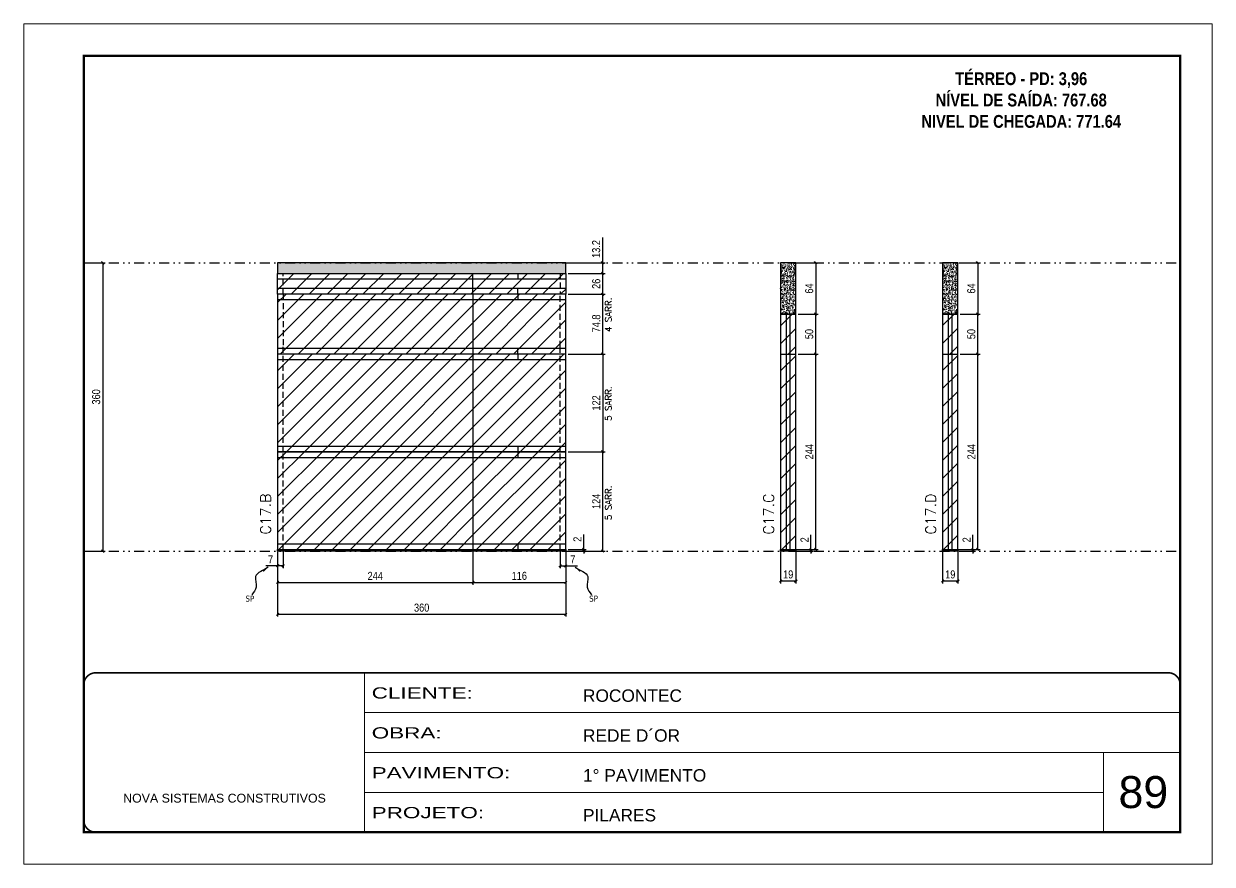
# Model space of a CAD drawing. Extents: x 2949 to 9203, y -16089 to 12527.
# Drawn here: x 2949 to 4434, y -13792 to -12742 of the extents above; entities that cross this region are included whole.
import ezdxf

# ---------------------------------------------------------------- set-up
doc = ezdxf.new("R2010")
doc.units = 0
for name, pattern in [('CONTINUO', [0]), ('DASHED', [0.75, 0.5, -0.25]), ('DIVIDE2', [0.625, 0.25, -0.125, 0, -0.125, 0, -0.125]), ('HIDDEN', [0.375, 0.25, -0.125])]:
    doc.linetypes.add(name, pattern=pattern)
for name, color, linetype, lineweight in [('CARIMBO', 255, 'Continuous', 9), ('Folhas', 255, 'Continuous', 9), ('Hachura', 251, 'Continuous', 9), ('SARRAFO DE PRESSAO', 251, 'DASHED', 9), ('Texto Seção', 7, 'Continuous', 15)]:
    doc.layers.add(name, color=color, linetype=linetype, lineweight=lineweight)
for name, color, linetype in [('COTA', 241, 'Continuous'), ('cotas', 4, 'Continuous'), ('NOMENCLATURA', 7, 'Continuous'), ('Nível', 160, 'Continuous'), ('Painéis', 200, 'Continuous'), ('SARR_2.2x7', 40, 'Continuous'), ('Sarrafo de Pressão', 42, 'HIDDEN'), ('texto', 7, 'Continuous')]:
    doc.layers.add(name, color=color, linetype=linetype)
doc.styles.add('ARIAL', font='arial.ttf')
doc.styles.add('COTA TECNICA', font='techl___.ttf', dxfattribs={"height": 10})
doc.styles.add('COTA TECNICA-50', font='techl___.ttf', dxfattribs={"height": 10})
doc.styles.add('REGUA-120', font='ROMANS.shx', dxfattribs={"height": 15})
doc.styles.add('ROMANC', font='techb___.ttf', dxfattribs={"height": 2.5})
doc.styles.add('ROMANS', font='romans.shx')
doc.styles.get("Standard").update_dxf_attribs({"font": 'arial.ttf'})
doc.styles.add('Tecnologia', font='')
doc.styles.get('Tecnologia').set_extended_font_data('Forgotten Futurist')
doc.dimstyles.new('COTA PAINEL-50', dxfattribs={"dimtxt": 10, "dimasz": 3, "dimexe": 3, "dimexo": 3, "dimgap": 3, "dimtad": 1, "dimdec": 1, "dimzin": 12, "dimdsep": 46, "dimtxsty": 'COTA TECNICA-50', "dimblk1": 'OBLIQUE', "dimblk2": 'OBLIQUE', "dimsah": 1, "dimcen": 0.9, "dimclrd": 4, "dimclre": 4, "dimclrt": 240, "dimadec": 1, "dimazin": 3, "dimtfac": 1, "dimtdec": 1, "dimtmove": 0, "dimatfit": 3, "dimfxl": 1, "dimtolj": 1, "dimtzin": 12, "dimarcsym": 0})
doc.dimstyles.new('PAINEL', dxfattribs={"dimtxt": 10, "dimasz": 3, "dimexe": 3, "dimexo": 3, "dimgap": 3, "dimtad": 1, "dimdec": 1, "dimzin": 12, "dimdsep": 46, "dimtxsty": 'COTA TECNICA', "dimblk1": 'OBLIQUE', "dimblk2": 'OBLIQUE', "dimsah": 1, "dimcen": 0.9, "dimclrd": 4, "dimclre": 4, "dimclrt": 240, "dimadec": 1, "dimazin": 3, "dimtfac": 1, "dimtdec": 1, "dimtmove": 0, "dimatfit": 3, "dimfxl": 1, "dimtolj": 1, "dimtzin": 12, "dimarcsym": 0})
doc.dimstyles.get("Standard").update_dxf_attribs({"dimtxt": 0.18, "dimasz": 0.18, "dimexe": 0.18, "dimexo": 0.0625, "dimgap": 0.09, "dimtad": 0, "dimtih": 1, "dimtoh": 1, "dimdec": 4, "dimzin": 0, "dimdsep": 46, "dimtxsty": 'Standard', "dimcen": 0.09, "dimadec": 0, "dimazin": 0, "dimtfac": 1, "dimtdec": 4, "dimtofl": 0, "dimtmove": 0, "dimatfit": 3, "dimfxl": 1, "dimtolj": 1, "dimtzin": 0, "dimarcsym": 0})
pattern_1 = [(45, (846.75, -2825.194), (-11.22532, 11.22532), [])]
pattern_2 = [(45, (-127656.967, -35347.797), (-11.2253202, 11.2253202), [])]
pattern_3 = [(45, (0, 1148.575), (-11.22532, 11.22532), [])]

# ---------------------------------------------------------------- blocks, each defined once
blk = doc.blocks.new('9999999999')
at = {"color": 30, "linetype": 'CONTINUO'}
for p, q in [((98564.6, 34230.2), (98564.6, 34429.4)), ((98564.6, 34379.6), (99584, 34379.6)), ((98564.6, 34329.8), (99488, 34329.8)), ((99584, 34329.8), (99488, 34329.8)), ((99488, 34329.8), (99488, 34230.2)), ((98564.6, 34280), (99488, 34280))]:
    blk.add_line(p, q, dxfattribs=at)
at = {"color": 30, "linetype": 'CONTINUO', "const_width": 2}
blk.add_lwpolyline([(99584, 34230.2), (99584, 34414.4, 0.414214), (99569, 34429.4), (98229, 34429.4, 0.414214), (98214, 34414.4), (98214, 34245.2, 0.414214), (98229, 34230.2), (99584, 34230.2)], format="xyb", dxfattribs=at)
at = {"layer": 'Folhas'}
blk.add_lwpolyline([(98139, 34190.2), (99624, 34190.2), (99624, 35240.2), (98139, 35240.2)], close=True, dxfattribs=at)
at = {"layer": 'Folhas', "color": 30, "const_width": 3}
blk.add_lwpolyline([(98214, 34230.2), (99584, 34230.2), (99584, 35200.2), (98214, 35200.2)], close=True, dxfattribs=at)
at = {"color": 7, "linetype": 'Continuous', "ltscale": 5, "style": 'ARIAL'}
for s, height, p in [('ROCONTEC', 15.48, (98837.7, 34393.1)), ('REDE D´OR', 15.48, (98837.7, 34343.3)), ('1° PAVIMENTO', 15.483, (98837.7, 34293.5)), ('NOVA SISTEMAS CONSTRUTIVOS', 11.059, (98263.2, 34267.2)), ('PILARES', 15.48, (98837.7, 34243.7))]:
    blk.add_text(s, height=height, dxfattribs=at).set_placement(p)
at = {"layer": 'Folhas', "color": 7, "style": 'Tecnologia', "width": 1.5}
for s, p in [('CLIENTE:', (98573.7, 34397.2)), ('OBRA:', (98573.7, 34347.3)), ('PAVIMENTO:', (98573.7, 34297.5)), ('PROJETO:', (98573.7, 34247.7))]:
    blk.add_text(s, height=14, dxfattribs=at).set_placement(p)
blk = doc.blocks.new('_Oblique')
at = {"color": 0, "linetype": 'ByBlock', "lineweight": -2}
blk.add_line((-0.5, -0.5), (0.5, 0.5), dxfattribs=at)
blk = doc.blocks.new('*D3303')
at = {"layer": 'cotas', "color": 4, "linetype": 'ByBlock', "lineweight": -2, "transparency": 16777216}
for p, q in [((3027, -13040.6), (3050.8, -13040.6)), ((3047.8, -13040.6), (3047.8, -13400.6)), ((3027, -13400.6), (3050.8, -13400.6))]:
    blk.add_line(p, q, dxfattribs=at)
at = {"layer": 'Defpoints', "color": 0, "linetype": 'ByBlock', "transparency": 16777216}
for p in [(3024, -13040.6), (3024, -13400.6), (3047.8, -13400.6)]:
    blk.add_point(p, dxfattribs=at)
at = {"layer": 'cotas', "color": 4, "linetype": 'ByBlock', "lineweight": -2, "transparency": 16777216, "xscale": 3, "yscale": 3, "zscale": 3}
for p, rotation in [((3047.8, -13040.6), 90), ((3047.8, -13400.6), 270)]:
    blk.add_blockref('_Oblique', p, dxfattribs=dict(at, rotation=rotation))
at = {"layer": 'cotas', "color": 240, "linetype": 'ByBlock', "transparency": 16777216, "insert": (3039.5, -13208.1), "char_height": 10, "attachment_point": 5, "rotation": 90, "style": 'COTA TECNICA'}
blk.add_mtext('\\A1;360', dxfattribs=at)
blk = doc.blocks.new('*D3253')
at = {"layer": 'COTA', "color": 4, "lineweight": -2, "transparency": 16777216}
for p, q in [((3266.2, -13401.6), (3266.2, -13482.6)), ((3626.2, -13401.6), (3626.2, -13482.6)), ((3266.2, -13479.6), (3626.2, -13479.6))]:
    blk.add_line(p, q, dxfattribs=at)
at = {"layer": 'Defpoints', "color": 0, "transparency": 16777216}
for p in [(3266.2, -13398.6), (3626.2, -13398.6), (3626.2, -13479.6)]:
    blk.add_point(p, dxfattribs=at)
at = {"layer": 'COTA', "color": 4, "lineweight": -2, "transparency": 16777216, "xscale": 3, "yscale": 3, "zscale": 3, "rotation": 180}
blk.add_blockref('_Oblique', (3266.2, -13479.6), dxfattribs=at)
at = {"layer": 'COTA', "color": 4, "lineweight": -2, "transparency": 16777216, "xscale": 3, "yscale": 3, "zscale": 3}
blk.add_blockref('_Oblique', (3626.2, -13479.6), dxfattribs=at)
at = {"layer": 'COTA', "color": 240, "transparency": 16777216, "insert": (3446.2, -13471.4), "char_height": 10, "attachment_point": 5, "style": 'COTA TECNICA'}
blk.add_mtext('\\A1;360', dxfattribs=at)
blk = doc.blocks.new('*D3254')
at = {"layer": 'COTA', "color": 4, "lineweight": -2, "transparency": 16777216}
for p, q in [((3629.2, -13079.8), (3675.5, -13079.8)), ((3672.5, -13154.6), (3672.5, -13079.8)), ((3629.2, -13154.6), (3675.5, -13154.6))]:
    blk.add_line(p, q, dxfattribs=at)
at = {"layer": 'Defpoints', "color": 0, "transparency": 16777216}
for p in [(3626.2, -13079.8), (3672.5, -13079.8), (3626.2, -13154.6)]:
    blk.add_point(p, dxfattribs=at)
at = {"layer": 'COTA', "color": 4, "lineweight": -2, "transparency": 16777216, "xscale": 3, "yscale": 3, "zscale": 3}
for p, rotation in [((3672.5, -13079.8), 90), ((3672.5, -13154.6), 270)]:
    blk.add_blockref('_Oblique', p, dxfattribs=dict(at, rotation=rotation))
at = {"layer": 'COTA', "color": 240, "transparency": 16777216, "insert": (3664.4, -13116.3), "char_height": 10, "attachment_point": 5, "rotation": 90, "style": 'COTA TECNICA'}
blk.add_mtext('\\A1;74.8', dxfattribs=at)
blk = doc.blocks.new('*D3255')
at = {"layer": 'COTA', "color": 4, "lineweight": -2, "transparency": 16777216}
for p, q in [((3266.2, -13403.6), (3266.2, -13422.1)), ((3273.2, -13401.6), (3273.2, -13422.1)), ((3266.2, -13419.1), (3251.5, -13419.1)), ((3273.2, -13419.1), (3266.2, -13419.1))]:
    blk.add_line(p, q, dxfattribs=at)
at = {"layer": 'Defpoints', "color": 0, "transparency": 16777216}
for p in [(3266.2, -13400.6), (3273.2, -13398.6), (3266.2, -13419.1)]:
    blk.add_point(p, dxfattribs=at)
at = {"layer": 'COTA', "color": 4, "lineweight": -2, "transparency": 16777216, "xscale": 3, "yscale": 3, "zscale": 3, "rotation": 180}
blk.add_blockref('_Oblique', (3266.2, -13419.1), dxfattribs=at)
at = {"layer": 'COTA', "color": 4, "lineweight": -2, "transparency": 16777216, "xscale": 3, "yscale": 3, "zscale": 3}
blk.add_blockref('_Oblique', (3273.2, -13419.1), dxfattribs=at)
at = {"layer": 'COTA', "color": 240, "transparency": 16777216, "insert": (3257.4, -13411.1), "char_height": 10, "attachment_point": 5, "style": 'COTA TECNICA-50'}
blk.add_mtext('\\A1;7', dxfattribs=at)
blk = doc.blocks.new('*D3256')
at = {"layer": 'COTA', "color": 4, "lineweight": -2, "transparency": 16777216}
for p, q in [((3619.2, -13401.6), (3619.2, -13422.1)), ((3626.2, -13403.6), (3626.2, -13422.1)), ((3619.2, -13419.1), (3626.2, -13419.1)), ((3626.2, -13419.1), (3641, -13419.1))]:
    blk.add_line(p, q, dxfattribs=at)
at = {"layer": 'Defpoints', "color": 0, "transparency": 16777216}
for p in [(3619.2, -13398.6), (3626.2, -13400.6), (3626.2, -13419.1)]:
    blk.add_point(p, dxfattribs=at)
at = {"layer": 'COTA', "color": 4, "lineweight": -2, "transparency": 16777216, "xscale": 3, "yscale": 3, "zscale": 3, "rotation": 180}
blk.add_blockref('_Oblique', (3619.2, -13419.1), dxfattribs=at)
at = {"layer": 'COTA', "color": 4, "lineweight": -2, "transparency": 16777216, "xscale": 3, "yscale": 3, "zscale": 3}
blk.add_blockref('_Oblique', (3626.2, -13419.1), dxfattribs=at)
at = {"layer": 'COTA', "color": 240, "transparency": 16777216, "insert": (3635.1, -13411.1), "char_height": 10, "attachment_point": 5, "style": 'COTA TECNICA-50'}
blk.add_mtext('\\A1;7', dxfattribs=at)
blk = doc.blocks.new('*D3257')
at = {"layer": 'COTA', "color": 4, "lineweight": -2, "transparency": 16777216}
for p, q in [((3629.2, -13276.6), (3675.5, -13276.6)), ((3672.5, -13400.6), (3672.5, -13276.6)), ((3629.2, -13400.6), (3675.5, -13400.6))]:
    blk.add_line(p, q, dxfattribs=at)
at = {"layer": 'Defpoints', "color": 0, "transparency": 16777216}
for p in [(3626.2, -13276.6), (3672.5, -13276.6), (3626.2, -13400.6)]:
    blk.add_point(p, dxfattribs=at)
at = {"layer": 'COTA', "color": 4, "lineweight": -2, "transparency": 16777216, "xscale": 3, "yscale": 3, "zscale": 3}
for p, rotation in [((3672.5, -13276.6), 90), ((3672.5, -13400.6), 270)]:
    blk.add_blockref('_Oblique', p, dxfattribs=dict(at, rotation=rotation))
at = {"layer": 'COTA', "color": 240, "transparency": 16777216, "insert": (3664.4, -13338.6), "char_height": 10, "attachment_point": 5, "rotation": 90, "style": 'COTA TECNICA-50'}
blk.add_mtext('\\A1;124', dxfattribs=at)
blk = doc.blocks.new('*D3258')
at = {"layer": 'COTA', "color": 4, "lineweight": -2, "transparency": 16777216}
for p, q in [((3648.8, -13398.6), (3648.8, -13379.8)), ((3629.2, -13398.6), (3651.8, -13398.6)), ((3629.2, -13400.6), (3651.8, -13400.6)), ((3648.8, -13400.6), (3648.8, -13398.6)), ((3648.8, -13400.6), (3648.8, -13403.6))]:
    blk.add_line(p, q, dxfattribs=at)
at = {"layer": 'Defpoints', "color": 0, "transparency": 16777216}
for p in [(3626.2, -13398.6), (3626.2, -13400.6), (3648.8, -13400.6)]:
    blk.add_point(p, dxfattribs=at)
at = {"layer": 'COTA', "color": 4, "lineweight": -2, "transparency": 16777216, "xscale": 3, "yscale": 3, "zscale": 3}
for p, rotation in [((3648.8, -13398.6), 270), ((3648.8, -13400.6), 90)]:
    blk.add_blockref('_Oblique', p, dxfattribs=dict(at, rotation=rotation))
at = {"layer": 'COTA', "color": 240, "transparency": 16777216, "insert": (3640.8, -13385.9), "char_height": 10, "attachment_point": 5, "rotation": 90, "style": 'COTA TECNICA-50'}
blk.add_mtext('\\A1;2', dxfattribs=at)
blk = doc.blocks.new('*D3259')
at = {"layer": 'COTA', "color": 4, "linetype": 'ByBlock', "lineweight": -2, "transparency": 16777216}
for p, q in [((3629.2, -13154.6), (3675.5, -13154.6)), ((3672.5, -13154.6), (3672.5, -13276.6)), ((3629.2, -13276.6), (3675.5, -13276.6))]:
    blk.add_line(p, q, dxfattribs=at)
at = {"layer": 'Defpoints', "color": 0, "linetype": 'ByBlock', "transparency": 16777216}
for p in [(3626.2, -13154.6), (3626.2, -13276.6), (3672.5, -13276.6)]:
    blk.add_point(p, dxfattribs=at)
at = {"layer": 'COTA', "color": 4, "linetype": 'ByBlock', "lineweight": -2, "transparency": 16777216, "xscale": 3, "yscale": 3, "zscale": 3}
for p, rotation in [((3672.5, -13154.6), 90), ((3672.5, -13276.6), 270)]:
    blk.add_blockref('_Oblique', p, dxfattribs=dict(at, rotation=rotation))
at = {"layer": 'COTA', "color": 240, "linetype": 'ByBlock', "transparency": 16777216, "insert": (3664.4, -13215.6), "char_height": 10, "attachment_point": 5, "rotation": 90, "style": 'COTA TECNICA'}
blk.add_mtext('\\A1;122', dxfattribs=at)
blk = doc.blocks.new('*D3260')
at = {"layer": 'COTA', "color": 4, "linetype": 'ByBlock', "lineweight": -2, "transparency": 16777216}
for p, q in [((3266.2, -13403.6), (3266.2, -13442.8)), ((3510.2, -13401.6), (3510.2, -13442.8)), ((3266.2, -13439.8), (3510.2, -13439.8))]:
    blk.add_line(p, q, dxfattribs=at)
at = {"layer": 'Defpoints', "color": 0, "linetype": 'ByBlock', "transparency": 16777216}
for p in [(3266.2, -13400.6), (3510.2, -13398.6), (3510.2, -13439.8)]:
    blk.add_point(p, dxfattribs=at)
at = {"layer": 'COTA', "color": 4, "linetype": 'ByBlock', "lineweight": -2, "transparency": 16777216, "xscale": 3, "yscale": 3, "zscale": 3, "rotation": 180}
blk.add_blockref('_Oblique', (3266.2, -13439.8), dxfattribs=at)
at = {"layer": 'COTA', "color": 4, "linetype": 'ByBlock', "lineweight": -2, "transparency": 16777216, "xscale": 3, "yscale": 3, "zscale": 3}
blk.add_blockref('_Oblique', (3510.2, -13439.8), dxfattribs=at)
at = {"layer": 'COTA', "color": 240, "linetype": 'ByBlock', "transparency": 16777216, "insert": (3388.2, -13431.7), "char_height": 10, "attachment_point": 5, "style": 'COTA TECNICA'}
blk.add_mtext('\\A1;244', dxfattribs=at)
blk = doc.blocks.new('*D3261')
at = {"layer": 'COTA', "color": 4, "linetype": 'ByBlock', "lineweight": -2, "transparency": 16777216}
for p, q in [((3510.2, -13401.6), (3510.2, -13442.8)), ((3626.2, -13403.6), (3626.2, -13442.8)), ((3510.2, -13439.8), (3626.2, -13439.8))]:
    blk.add_line(p, q, dxfattribs=at)
at = {"layer": 'Defpoints', "color": 0, "linetype": 'ByBlock', "transparency": 16777216}
for p in [(3510.2, -13398.6), (3626.2, -13400.6), (3626.2, -13439.8)]:
    blk.add_point(p, dxfattribs=at)
at = {"layer": 'COTA', "color": 4, "linetype": 'ByBlock', "lineweight": -2, "transparency": 16777216, "xscale": 3, "yscale": 3, "zscale": 3, "rotation": 180}
blk.add_blockref('_Oblique', (3510.2, -13439.8), dxfattribs=at)
at = {"layer": 'COTA', "color": 4, "linetype": 'ByBlock', "lineweight": -2, "transparency": 16777216, "xscale": 3, "yscale": 3, "zscale": 3}
blk.add_blockref('_Oblique', (3626.2, -13439.8), dxfattribs=at)
at = {"layer": 'COTA', "color": 240, "linetype": 'ByBlock', "transparency": 16777216, "insert": (3568.2, -13431.7), "char_height": 10, "attachment_point": 5, "style": 'COTA TECNICA'}
blk.add_mtext('\\A1;116', dxfattribs=at)
blk = doc.blocks.new('*D3262')
at = {"layer": 'COTA', "color": 4, "lineweight": -2, "transparency": 16777216}
for p, q in [((3894.7, -13401.6), (3894.7, -13441)), ((3913.7, -13401.6), (3913.7, -13441)), ((3894.7, -13438), (3913.7, -13438))]:
    blk.add_line(p, q, dxfattribs=at)
at = {"layer": 'Defpoints', "color": 0, "transparency": 16777216}
for p in [(3894.7, -13398.6), (3913.7, -13398.6), (3913.7, -13438)]:
    blk.add_point(p, dxfattribs=at)
at = {"layer": 'COTA', "color": 4, "lineweight": -2, "transparency": 16777216, "xscale": 3, "yscale": 3, "zscale": 3, "rotation": 180}
blk.add_blockref('_Oblique', (3894.7, -13438), dxfattribs=at)
at = {"layer": 'COTA', "color": 4, "lineweight": -2, "transparency": 16777216, "xscale": 3, "yscale": 3, "zscale": 3}
blk.add_blockref('_Oblique', (3913.7, -13438), dxfattribs=at)
at = {"layer": 'COTA', "color": 240, "transparency": 16777216, "insert": (3904.2, -13429.9), "char_height": 10, "attachment_point": 5, "style": 'COTA TECNICA'}
blk.add_mtext('\\A1;19', dxfattribs=at)
blk = doc.blocks.new('*D3263')
at = {"layer": 'COTA', "color": 4, "lineweight": -2, "transparency": 16777216}
for p, q in [((3932.6, -13398.6), (3932.6, -13380.5)), ((3916.7, -13398.6), (3935.6, -13398.6)), ((3916.7, -13400.6), (3935.6, -13400.6)), ((3932.6, -13400.6), (3932.6, -13398.6)), ((3932.6, -13400.6), (3932.6, -13403.6))]:
    blk.add_line(p, q, dxfattribs=at)
at = {"layer": 'Defpoints', "color": 0, "transparency": 16777216}
for p in [(3913.7, -13398.6), (3913.7, -13400.6), (3932.6, -13398.6)]:
    blk.add_point(p, dxfattribs=at)
at = {"layer": 'COTA', "color": 4, "lineweight": -2, "transparency": 16777216, "xscale": 3, "yscale": 3, "zscale": 3}
for p, rotation in [((3932.6, -13398.6), 270), ((3932.6, -13400.6), 90)]:
    blk.add_blockref('_Oblique', p, dxfattribs=dict(at, rotation=rotation))
at = {"layer": 'COTA', "color": 240, "transparency": 16777216, "insert": (3924.6, -13386.6), "char_height": 10, "attachment_point": 5, "rotation": 90, "style": 'COTA TECNICA-50'}
blk.add_mtext('\\A1;2', dxfattribs=at)
blk = doc.blocks.new('*D3304')
at = {"layer": 'COTA', "color": 4, "linetype": 'ByBlock', "lineweight": -2, "transparency": 16777216}
for p, q in [((3916.7, -13040.6), (3941.6, -13040.6)), ((3938.6, -13040.6), (3938.6, -13104.6)), ((3916.7, -13104.6), (3941.6, -13104.6))]:
    blk.add_line(p, q, dxfattribs=at)
at = {"layer": 'Defpoints', "color": 0, "linetype": 'ByBlock', "transparency": 16777216}
for p in [(3913.7, -13040.6), (3913.7, -13104.6), (3938.6, -13104.6)]:
    blk.add_point(p, dxfattribs=at)
at = {"layer": 'COTA', "color": 4, "linetype": 'ByBlock', "lineweight": -2, "transparency": 16777216, "xscale": 3, "yscale": 3, "zscale": 3}
for p, rotation in [((3938.6, -13040.6), 90), ((3938.6, -13104.6), 270)]:
    blk.add_blockref('_Oblique', p, dxfattribs=dict(at, rotation=rotation))
at = {"layer": 'COTA', "color": 240, "linetype": 'ByBlock', "transparency": 16777216, "insert": (3930.5, -13072.6), "char_height": 10, "attachment_point": 5, "rotation": 90, "style": 'COTA TECNICA'}
blk.add_mtext('\\A1;64', dxfattribs=at)
blk = doc.blocks.new('*D3305')
at = {"layer": 'COTA', "color": 4, "linetype": 'ByBlock', "lineweight": -2, "transparency": 16777216}
for p, q in [((3916.7, -13154.6), (3941.6, -13154.6)), ((3938.6, -13398.6), (3938.6, -13154.6)), ((3897.7, -13398.6), (3941.6, -13398.6))]:
    blk.add_line(p, q, dxfattribs=at)
at = {"layer": 'Defpoints', "color": 0, "linetype": 'ByBlock', "transparency": 16777216}
for p in [(3913.7, -13154.6), (3938.6, -13154.6), (3894.7, -13398.6)]:
    blk.add_point(p, dxfattribs=at)
at = {"layer": 'COTA', "color": 4, "linetype": 'ByBlock', "lineweight": -2, "transparency": 16777216, "xscale": 3, "yscale": 3, "zscale": 3}
for p, rotation in [((3938.6, -13154.6), 90), ((3938.6, -13398.6), 270)]:
    blk.add_blockref('_Oblique', p, dxfattribs=dict(at, rotation=rotation))
at = {"layer": 'COTA', "color": 240, "linetype": 'ByBlock', "transparency": 16777216, "insert": (3930.6, -13276.6), "char_height": 10, "attachment_point": 5, "rotation": 90, "style": 'COTA TECNICA'}
blk.add_mtext('\\A1;244', dxfattribs=at)
blk = doc.blocks.new('*D3306')
at = {"layer": 'COTA', "color": 4, "linetype": 'ByBlock', "lineweight": -2, "transparency": 16777216}
for p, q in [((3916.7, -13104.6), (3941.6, -13104.6)), ((3938.6, -13154.6), (3938.6, -13104.6)), ((3916.7, -13154.6), (3941.6, -13154.6))]:
    blk.add_line(p, q, dxfattribs=at)
at = {"layer": 'Defpoints', "color": 0, "linetype": 'ByBlock', "transparency": 16777216}
for p in [(3913.7, -13104.6), (3938.6, -13104.6), (3913.7, -13154.6)]:
    blk.add_point(p, dxfattribs=at)
at = {"layer": 'COTA', "color": 4, "linetype": 'ByBlock', "lineweight": -2, "transparency": 16777216, "xscale": 3, "yscale": 3, "zscale": 3}
for p, rotation in [((3938.6, -13104.6), 90), ((3938.6, -13154.6), 270)]:
    blk.add_blockref('_Oblique', p, dxfattribs=dict(at, rotation=rotation))
at = {"layer": 'COTA', "color": 240, "linetype": 'ByBlock', "transparency": 16777216, "insert": (3930.5, -13129.6), "char_height": 10, "attachment_point": 5, "rotation": 90, "style": 'COTA TECNICA'}
blk.add_mtext('\\A1;50', dxfattribs=at)
blk = doc.blocks.new('*D3264')
at = {"layer": 'COTA', "color": 4, "lineweight": -2, "transparency": 16777216}
for p, q in [((4097.2, -13401.6), (4097.2, -13441)), ((4116.2, -13401.6), (4116.2, -13441)), ((4097.2, -13438), (4116.2, -13438))]:
    blk.add_line(p, q, dxfattribs=at)
at = {"layer": 'Defpoints', "color": 0, "transparency": 16777216}
for p in [(4097.2, -13398.6), (4116.2, -13398.6), (4116.2, -13438)]:
    blk.add_point(p, dxfattribs=at)
at = {"layer": 'COTA', "color": 4, "lineweight": -2, "transparency": 16777216, "xscale": 3, "yscale": 3, "zscale": 3, "rotation": 180}
blk.add_blockref('_Oblique', (4097.2, -13438), dxfattribs=at)
at = {"layer": 'COTA', "color": 4, "lineweight": -2, "transparency": 16777216, "xscale": 3, "yscale": 3, "zscale": 3}
blk.add_blockref('_Oblique', (4116.2, -13438), dxfattribs=at)
at = {"layer": 'COTA', "color": 240, "transparency": 16777216, "insert": (4106.7, -13429.9), "char_height": 10, "attachment_point": 5, "style": 'COTA TECNICA'}
blk.add_mtext('\\A1;19', dxfattribs=at)
blk = doc.blocks.new('*D3265')
at = {"layer": 'COTA', "color": 4, "lineweight": -2, "transparency": 16777216}
for p, q in [((4135.1, -13398.6), (4135.1, -13380.5)), ((4119.2, -13398.6), (4138.1, -13398.6)), ((4119.2, -13400.6), (4138.1, -13400.6)), ((4135.1, -13400.6), (4135.1, -13398.6)), ((4135.1, -13400.6), (4135.1, -13403.6))]:
    blk.add_line(p, q, dxfattribs=at)
at = {"layer": 'Defpoints', "color": 0, "transparency": 16777216}
for p in [(4116.2, -13398.6), (4116.2, -13400.6), (4135.1, -13398.6)]:
    blk.add_point(p, dxfattribs=at)
at = {"layer": 'COTA', "color": 4, "lineweight": -2, "transparency": 16777216, "xscale": 3, "yscale": 3, "zscale": 3}
for p, rotation in [((4135.1, -13398.6), 270), ((4135.1, -13400.6), 90)]:
    blk.add_blockref('_Oblique', p, dxfattribs=dict(at, rotation=rotation))
at = {"layer": 'COTA', "color": 240, "transparency": 16777216, "insert": (4127.1, -13386.6), "char_height": 10, "attachment_point": 5, "rotation": 90, "style": 'COTA TECNICA-50'}
blk.add_mtext('\\A1;2', dxfattribs=at)
blk = doc.blocks.new('*D3307')
at = {"layer": 'COTA', "color": 4, "linetype": 'ByBlock', "lineweight": -2, "transparency": 16777216}
for p, q in [((4119.2, -13040.6), (4144.1, -13040.6)), ((4141.1, -13040.6), (4141.1, -13104.6)), ((4119.2, -13104.6), (4144.1, -13104.6))]:
    blk.add_line(p, q, dxfattribs=at)
at = {"layer": 'Defpoints', "color": 0, "linetype": 'ByBlock', "transparency": 16777216}
for p in [(4116.2, -13040.6), (4116.2, -13104.6), (4141.1, -13104.6)]:
    blk.add_point(p, dxfattribs=at)
at = {"layer": 'COTA', "color": 4, "linetype": 'ByBlock', "lineweight": -2, "transparency": 16777216, "xscale": 3, "yscale": 3, "zscale": 3}
for p, rotation in [((4141.1, -13040.6), 90), ((4141.1, -13104.6), 270)]:
    blk.add_blockref('_Oblique', p, dxfattribs=dict(at, rotation=rotation))
at = {"layer": 'COTA', "color": 240, "linetype": 'ByBlock', "transparency": 16777216, "insert": (4133, -13072.6), "char_height": 10, "attachment_point": 5, "rotation": 90, "style": 'COTA TECNICA'}
blk.add_mtext('\\A1;64', dxfattribs=at)
blk = doc.blocks.new('*D3308')
at = {"layer": 'COTA', "color": 4, "linetype": 'ByBlock', "lineweight": -2, "transparency": 16777216}
for p, q in [((4119.2, -13154.6), (4144.1, -13154.6)), ((4141.1, -13398.6), (4141.1, -13154.6)), ((4100.2, -13398.6), (4144.1, -13398.6))]:
    blk.add_line(p, q, dxfattribs=at)
at = {"layer": 'Defpoints', "color": 0, "linetype": 'ByBlock', "transparency": 16777216}
for p in [(4116.2, -13154.6), (4141.1, -13154.6), (4097.2, -13398.6)]:
    blk.add_point(p, dxfattribs=at)
at = {"layer": 'COTA', "color": 4, "linetype": 'ByBlock', "lineweight": -2, "transparency": 16777216, "xscale": 3, "yscale": 3, "zscale": 3}
for p, rotation in [((4141.1, -13154.6), 90), ((4141.1, -13398.6), 270)]:
    blk.add_blockref('_Oblique', p, dxfattribs=dict(at, rotation=rotation))
at = {"layer": 'COTA', "color": 240, "linetype": 'ByBlock', "transparency": 16777216, "insert": (4133.1, -13276.6), "char_height": 10, "attachment_point": 5, "rotation": 90, "style": 'COTA TECNICA'}
blk.add_mtext('\\A1;244', dxfattribs=at)
blk = doc.blocks.new('*D3309')
at = {"layer": 'COTA', "color": 4, "linetype": 'ByBlock', "lineweight": -2, "transparency": 16777216}
for p, q in [((4119.2, -13104.6), (4144.1, -13104.6)), ((4141.1, -13154.6), (4141.1, -13104.6)), ((4119.2, -13154.6), (4144.1, -13154.6))]:
    blk.add_line(p, q, dxfattribs=at)
at = {"layer": 'Defpoints', "color": 0, "linetype": 'ByBlock', "transparency": 16777216}
for p in [(4116.2, -13104.6), (4141.1, -13104.6), (4116.2, -13154.6)]:
    blk.add_point(p, dxfattribs=at)
at = {"layer": 'COTA', "color": 4, "linetype": 'ByBlock', "lineweight": -2, "transparency": 16777216, "xscale": 3, "yscale": 3, "zscale": 3}
for p, rotation in [((4141.1, -13104.6), 90), ((4141.1, -13154.6), 270)]:
    blk.add_blockref('_Oblique', p, dxfattribs=dict(at, rotation=rotation))
at = {"layer": 'COTA', "color": 240, "linetype": 'ByBlock', "transparency": 16777216, "insert": (4133, -13129.6), "char_height": 10, "attachment_point": 5, "rotation": 90, "style": 'COTA TECNICA'}
blk.add_mtext('\\A1;50', dxfattribs=at)
blk = doc.blocks.new('*D3317')
at = {"layer": 'COTA', "color": 4, "linetype": 'ByBlock', "lineweight": -2, "transparency": 16777216}
for p, q in [((3672.5, -13040.6), (3672.5, -13008.9)), ((3629.2, -13040.6), (3675.5, -13040.6)), ((3672.5, -13053.8), (3672.5, -13040.6)), ((3629.2, -13053.8), (3675.5, -13053.8))]:
    blk.add_line(p, q, dxfattribs=at)
at = {"layer": 'Defpoints', "color": 0, "linetype": 'ByBlock', "transparency": 16777216}
for p in [(3626.2, -13040.6), (3672.5, -13040.6), (3626.2, -13053.8)]:
    blk.add_point(p, dxfattribs=at)
at = {"layer": 'COTA', "color": 4, "linetype": 'ByBlock', "lineweight": -2, "transparency": 16777216, "xscale": 3, "yscale": 3, "zscale": 3}
for p, rotation in [((3672.5, -13040.6), 90), ((3672.5, -13053.8), 270)]:
    blk.add_blockref('_Oblique', p, dxfattribs=dict(at, rotation=rotation))
at = {"layer": 'COTA', "color": 240, "linetype": 'ByBlock', "transparency": 16777216, "insert": (3664.3, -13023.3), "char_height": 10, "attachment_point": 5, "rotation": 90, "style": 'COTA TECNICA'}
blk.add_mtext('\\A1;13.2', dxfattribs=at)
blk = doc.blocks.new('*D3280')
at = {"layer": 'COTA', "color": 4, "lineweight": -2, "transparency": 16777216}
for p, q in [((3629.2, -13053.8), (3675.5, -13053.8)), ((3672.5, -13079.8), (3672.5, -13053.8)), ((3629.2, -13079.8), (3675.5, -13079.8))]:
    blk.add_line(p, q, dxfattribs=at)
at = {"layer": 'Defpoints', "color": 0, "transparency": 16777216}
for p in [(3626.2, -13053.8), (3672.5, -13053.8), (3626.2, -13079.8)]:
    blk.add_point(p, dxfattribs=at)
at = {"layer": 'COTA', "color": 4, "lineweight": -2, "transparency": 16777216, "xscale": 3, "yscale": 3, "zscale": 3}
for p, rotation in [((3672.5, -13053.8), 90), ((3672.5, -13079.8), 270)]:
    blk.add_blockref('_Oblique', p, dxfattribs=dict(at, rotation=rotation))
at = {"layer": 'COTA', "color": 240, "transparency": 16777216, "insert": (3664.4, -13066.8), "char_height": 10, "attachment_point": 5, "rotation": 90, "style": 'COTA TECNICA'}
blk.add_mtext('\\A1;26', dxfattribs=at)

msp = doc.modelspace()

# ---------------------------------------------------------------- hatches: boundary and pattern name
at = {"layer": 'COTA', "linetype": 'ByBlock'}
h = msp.add_hatch(dxfattribs=at)
h.set_pattern_fill('AR-CONC', color=256, scale=0.03)
h.set_pattern_definition([(50, (-127656.9665, -35325.7967), (5.46554007, -0.47817257), [0.5715, -6.2865]), (355, (-127656.9665, -35325.7967), (-1.05730264, 5.73170536), [0.4572, -5.02921753]), (100.4514447, (-127656.511, -35325.8366), (4.40823741, 5.25353256), [0.48570026, -5.34270734]), (46.1842, (-127656.9665, -35324.273), (8.13237123, -1.26126984), [0.85725, -9.42975]), (96.6355576, (-127656.289, -35324.378), (7.122124, 7.42278374), [0.7285507, -8.01406824]), (351.184151, (-127656.9665, -35324.273), (7.122124, 7.42278374), [0.685799, -7.54379196]), (21, (-127656.2045, -35324.6537), (4.54843174, -3.06795595), [0.5715, -6.2865]), (326, (-127656.2045, -35324.6537), (1.85406085, 5.52563898), [0.4572, -5.0292]), (71.451445, (-127655.8255, -35324.9094), (6.40249258, 2.45768307), [0.48570026, -5.34269813]), (37.5, (-127656.9665, -35325.7967), (0.092658098, 2.536651166), [0, -4.96824, 0, -5.1054, 0, -5.04825]), (7.5, (-127656.9665, -35325.7967), (2.004589875, 3.005417245), [0, -2.91084, 0, -4.85394, 0, -1.92405]), (327.5, (-127658.6658, -35325.7967), (4.067717855, -0.17186232), [0, -1.905, 0, -5.9436, 0, -7.8867]), (317.5, (-127659.4278, -35325.7967), (4.44387544, 0.76279473), [0, -2.4765, 0, -3.94716, 0, -5.6007])])
h.paths.add_polyline_path([(3266.25, -13040.63), (3266.25, -13053.83), (3626.25, -13053.83), (3626.25, -13040.63)])
h = msp.add_hatch(dxfattribs=at)
h.set_pattern_fill('AR-CONC', color=256, scale=0.03)
h.set_pattern_definition([(50, (-129255.4665, -46819.548), (5.46554007, -0.47817257), [0.5715, -6.2865]), (355, (-129255.4665, -46819.548), (-1.05730264, 5.73170536), [0.4572, -5.02921753]), (100.4514447, (-129255.011, -46819.5876), (4.40823741, 5.25353256), [0.48570026, -5.34270734]), (46.1842, (-129255.4665, -46818.024), (8.13237123, -1.26126984), [0.85725, -9.42975]), (96.6355576, (-129254.789, -46818.129), (7.122124, 7.42278374), [0.7285507, -8.01406824]), (351.184151, (-129255.4665, -46818.024), (7.122124, 7.42278374), [0.685799, -7.54379196]), (21, (-129254.7045, -46818.405), (4.54843174, -3.06795595), [0.5715, -6.2865]), (326, (-129254.7045, -46818.405), (1.85406085, 5.52563898), [0.4572, -5.0292]), (71.451445, (-129254.3255, -46818.6604), (6.40249258, 2.45768307), [0.48570026, -5.34269813]), (37.5, (-129255.4665, -46819.5478), (0.092658098, 2.536651166), [0, -4.96824, 0, -5.1054, 0, -5.04825]), (7.5, (-129255.4665, -46819.5478), (2.004589875, 3.005417245), [0, -2.91084, 0, -4.85394, 0, -1.92405]), (327.5, (-129257.1658, -46819.5478), (4.067717855, -0.17186232), [0, -1.905, 0, -5.9436, 0, -7.8867]), (317.5, (-129257.9278, -46819.5478), (4.44387544, 0.76279473), [0, -2.4765, 0, -3.94716, 0, -5.6007])])
h.paths.add_polyline_path([(3913.65, -13040.63), (3894.65, -13040.63), (3894.65, -13104.63), (3913.65, -13104.63)])
h = msp.add_hatch(dxfattribs=at)
h.set_pattern_fill('AR-CONC', color=256, scale=0.03)
h.set_pattern_definition([(50, (-129052.9586, -46819.548), (5.46554007, -0.47817257), [0.5715, -6.2865]), (355, (-129052.9586, -46819.548), (-1.05730264, 5.73170536), [0.4572, -5.02921753]), (100.4514447, (-129052.503, -46819.5876), (4.40823741, 5.25353256), [0.48570026, -5.34270734]), (46.1842, (-129052.9586, -46818.024), (8.13237123, -1.26126984), [0.85725, -9.42975]), (96.6355576, (-129052.281, -46818.129), (7.122124, 7.42278374), [0.7285507, -8.01406824]), (351.184151, (-129052.9586, -46818.024), (7.122124, 7.42278374), [0.685799, -7.54379196]), (21, (-129052.1966, -46818.405), (4.54843174, -3.06795595), [0.5715, -6.2865]), (326, (-129052.1966, -46818.405), (1.85406085, 5.52563898), [0.4572, -5.0292]), (71.451445, (-129051.8175, -46818.6604), (6.40249258, 2.45768307), [0.48570026, -5.34269813]), (37.5, (-129052.9586, -46819.5478), (0.092658098, 2.536651166), [0, -4.96824, 0, -5.1054, 0, -5.04825]), (7.5, (-129052.9586, -46819.5478), (2.004589875, 3.005417245), [0, -2.91084, 0, -4.85394, 0, -1.92405]), (327.5, (-129054.6578, -46819.5478), (4.067717855, -0.17186232), [0, -1.905, 0, -5.9436, 0, -7.8867]), (317.5, (-129055.42, -46819.5478), (4.44387544, 0.76279473), [0, -2.4765, 0, -3.94716, 0, -5.6007])])
h.paths.add_polyline_path([(4116.16, -13040.63), (4097.16, -13040.63), (4097.16, -13104.63), (4116.16, -13104.63)])
at = {"layer": 'Hachura'}
h = msp.add_hatch(dxfattribs=at)
h.set_pattern_fill('ANSI31', color=256, scale=5)
h.set_pattern_definition(pattern_3)
h.paths.add_polyline_path([(3266.25, -13053.83), (3266.25, -13079.83), (3510.25, -13079.83), (3510.25, -13053.83)])
h = msp.add_hatch(dxfattribs=at)
h.set_pattern_fill('ANSI31', color=256, scale=5)
h.set_pattern_definition(pattern_3)
h.paths.add_polyline_path([(3626.25, -13079.83), (3626.25, -13053.83), (3510.25, -13053.83), (3510.25, -13079.83)])
at = {"layer": 'Hachura', "linetype": 'ByBlock'}
h = msp.add_hatch(dxfattribs=at)
h.set_pattern_fill('ANSI31', color=256, scale=5)
h.set_pattern_definition(pattern_1)
h.paths.add_polyline_path([(3510.25, -13154.63), (3510.25, -13079.83), (3266.25, -13079.83), (3266.25, -13145.63), (3266.25, -13154.63)])
h = msp.add_hatch(dxfattribs=at)
h.set_pattern_fill('ANSI31', color=256, scale=5)
h.set_pattern_definition(pattern_1)
h.paths.add_polyline_path([(3510.25, -13079.83), (3510.25, -13154.63), (3626.25, -13154.63), (3626.25, -13145.63), (3626.25, -13079.83)])
at = {"layer": 'Hachura'}
h = msp.add_hatch(dxfattribs=at)
h.set_pattern_fill('ANSI31', color=256, scale=5)
h.set_pattern_definition(pattern_3)
h.paths.add_polyline_path([(3894.65, -13154.63), (3913.65, -13154.63), (3913.65, -13114.63), (3913.65, -13104.63), (3894.65, -13104.63), (3894.65, -13114.63)])
h = msp.add_hatch(dxfattribs=at)
h.set_pattern_fill('ANSI31', color=256, scale=5)
h.set_pattern_definition(pattern_3)
h.paths.add_polyline_path([(4116.16, -13114.63), (4116.16, -13104.63), (4097.16, -13104.63), (4097.16, -13114.63), (4097.16, -13154.63), (4116.16, -13154.63)])
at = {"layer": 'Hachura', "linetype": 'ByBlock'}
h = msp.add_hatch(dxfattribs=at)
h.set_pattern_fill('ANSI31', color=256, scale=5)
h.set_pattern_definition(pattern_2)
h.paths.add_polyline_path([(3510.25, -13276.63), (3510.25, -13154.63), (3266.25, -13154.63), (3266.25, -13276.63)])
h = msp.add_hatch(dxfattribs=at)
h.set_pattern_fill('ANSI31', color=256, scale=5)
h.set_pattern_definition(pattern_2)
h.paths.add_polyline_path([(3510.25, -13154.63), (3510.25, -13276.63), (3626.25, -13276.63), (3626.25, -13154.63)])
h = msp.add_hatch(dxfattribs=at)
h.set_pattern_fill('ANSI31', color=256, scale=5)
h.set_pattern_definition(pattern_2)
h.paths.add_polyline_path([(3913.65, -13154.63), (3894.65, -13154.63), (3894.65, -13398.63), (3913.65, -13398.63)])
h = msp.add_hatch(dxfattribs=at)
h.set_pattern_fill('ANSI31', color=256, scale=5)
h.set_pattern_definition(pattern_2)
h.paths.add_polyline_path([(4116.16, -13154.63), (4097.16, -13154.63), (4097.16, -13398.63), (4116.16, -13398.63)])
h = msp.add_hatch(dxfattribs=at)
h.set_pattern_fill('ANSI31', color=256, scale=5)
h.set_pattern_definition(pattern_2)
h.paths.add_polyline_path([(3510.25, -13398.63), (3510.25, -13276.63), (3266.25, -13276.63), (3266.25, -13398.63)])
h = msp.add_hatch(dxfattribs=at)
h.set_pattern_fill('ANSI31', color=256, scale=5)
h.set_pattern_definition(pattern_2)
h.paths.add_polyline_path([(3626.25, -13276.63), (3510.25, -13276.63), (3510.25, -13398.63), (3626.25, -13398.63)])

# ---------------------------------------------------------------- linework, layer by layer
at = {"layer": 'COTA', "linetype": 'ByBlock'}
for points in [[(3266.25, -13053.83), (3626.25, -13053.83), (3626.25, -13040.63), (3266.25, -13040.63)], [(3894.65, -13104.63), (3913.65, -13104.63), (3913.65, -13040.63), (3894.65, -13040.63)], [(4097.16, -13104.63), (4116.16, -13104.63), (4116.16, -13040.63), (4097.16, -13040.63)]]:
    msp.add_lwpolyline(points, close=True, dxfattribs=at)
at = {"layer": 'Nível', "color": 4, "linetype": 'DIVIDE2', "ltscale": 50}
for p, q in [((3024.03, -13040.63), (4394.03, -13040.63)), ((3024.03, -13400.63), (4394.03, -13400.63))]:
    msp.add_line(p, q, dxfattribs=at)
at = {"layer": 'Painéis'}
for p, q in [((3266.25, -13053.83), (3626.25, -13053.83)), ((3266.25, -13079.83), (3266.25, -13053.83)), ((3510.25, -13079.83), (3510.25, -13053.83)), ((3626.25, -13053.83), (3626.25, -13079.83)), ((3626.25, -13079.83), (3266.25, -13079.83)), ((3266.25, -13079.83), (3266.25, -13145.63)), ((3626.25, -13079.83), (3266.25, -13079.83)), ((3626.25, -13079.83), (3266.25, -13079.83)), ((3510.25, -13079.83), (3510.25, -13276.63)), ((3626.25, -13145.63), (3626.25, -13079.83)), ((3913.65, -13104.63), (3894.65, -13104.63)), ((3894.65, -13104.63), (3894.65, -13114.63)), ((3913.65, -13114.63), (3913.65, -13104.63)), ((4116.16, -13104.63), (4097.16, -13104.63)), ((4097.16, -13104.63), (4097.16, -13114.63)), ((4116.16, -13114.63), (4116.16, -13104.63)), ((3894.65, -13114.63), (3894.65, -13398.63)), ((3913.65, -13398.63), (3913.65, -13114.63)), ((4097.16, -13114.63), (4097.16, -13398.63)), ((4116.16, -13398.63), (4116.16, -13114.63)), ((3266.25, -13145.63), (3266.25, -13276.63)), ((3626.25, -13154.63), (3266.25, -13154.63)), ((3626.25, -13276.63), (3626.25, -13145.63)), ((3894.65, -13154.63), (3913.65, -13154.63)), ((4097.16, -13154.63), (4116.16, -13154.63)), ((3626.25, -13276.63), (3266.25, -13276.63)), ((3266.25, -13276.63), (3266.25, -13398.63)), ((3266.25, -13276.63), (3626.25, -13276.63)), ((3510.25, -13276.63), (3510.25, -13400.63)), ((3626.25, -13398.63), (3626.25, -13276.63)), ((3266.25, -13398.63), (3626.25, -13398.63)), ((3266.25, -13398.63), (3626.25, -13398.63)), ((3266.25, -13400.63), (3266.25, -13398.63)), ((3626.25, -13400.63), (3266.25, -13400.63)), ((3626.25, -13398.63), (3626.25, -13400.63)), ((3894.65, -13398.63), (3913.65, -13398.63)), ((4097.16, -13398.63), (4116.16, -13398.63))]:
    msp.add_line(p, q, dxfattribs=at)
for points in [[(3894.65, -13398.63), (3913.65, -13398.63), (3913.65, -13400.63), (3894.65, -13400.63)], [(4097.16, -13398.63), (4116.16, -13398.63), (4116.16, -13400.63), (4097.16, -13400.63)]]:
    msp.add_lwpolyline(points, close=True, dxfattribs=at)
at = {"layer": 'SARR_2.2x7'}
for p, q in [((3566.25, -13060.83), (3266.25, -13060.83)), ((3566.25, -13053.83), (3566.25, -13060.83)), ((3626.25, -13060.83), (3566.25, -13060.83)), ((3566.25, -13072.83), (3266.25, -13072.83)), ((3626.25, -13072.83), (3566.25, -13072.83)), ((3566.25, -13079.83), (3566.25, -13072.83)), ((3566.25, -13079.83), (3566.25, -13086.83)), ((3566.25, -13086.83), (3266.25, -13086.83)), ((3626.25, -13086.83), (3566.25, -13086.83)), ((3901.65, -13104.63), (3901.65, -13398.63)), ((3906.65, -13398.63), (3906.65, -13104.63)), ((4104.16, -13104.63), (4104.16, -13398.63)), ((4109.16, -13398.63), (4109.16, -13104.63)), ((3566.25, -13147.63), (3266.25, -13147.63)), ((3626.25, -13147.63), (3566.25, -13147.63)), ((3566.25, -13154.63), (3566.25, -13147.63)), ((3566.25, -13154.63), (3566.25, -13161.63)), ((3566.25, -13161.63), (3266.25, -13161.63)), ((3626.25, -13161.63), (3566.25, -13161.63)), ((3266.25, -13269.63), (3566.25, -13269.63)), ((3566.25, -13269.63), (3626.25, -13269.63)), ((3566.25, -13269.63), (3566.25, -13276.63)), ((3266.25, -13283.63), (3566.25, -13283.63)), ((3566.25, -13276.63), (3566.25, -13283.63)), ((3566.25, -13283.63), (3626.25, -13283.63)), ((3266.25, -13391.63), (3566.25, -13391.63)), ((3566.25, -13391.63), (3626.25, -13391.63)), ((3566.25, -13391.63), (3566.25, -13398.63))]:
    msp.add_line(p, q, dxfattribs=at)
at = {"layer": 'Sarrafo de Pressão', "ltscale": 30}
for p, q in [((3273.25, -13079.83), (3273.25, -13053.83)), ((3619.25, -13053.83), (3619.25, -13079.83)), ((3273.25, -13079.83), (3273.25, -13145.63)), ((3619.25, -13145.63), (3619.25, -13079.83)), ((3273.25, -13276.63), (3273.25, -13145.63)), ((3619.25, -13276.63), (3619.25, -13145.63)), ((3273.25, -13398.63), (3273.25, -13276.63)), ((3619.25, -13398.63), (3619.25, -13276.63))]:
    msp.add_line(p, q, dxfattribs=at)

# ---------------------------------------------------------------- block references
at = {"layer": 'SARRAFO DE PRESSAO', "color": 6, "linetype": 'ByBlock'}
msp.add_blockref('9999999999', (-95189.94, -47982.12), dxfattribs=at)

# ---------------------------------------------------------------- texts
at = {"layer": 'CARIMBO', "style": 'ARIAL'}
msp.add_text('89', height=40, dxfattribs=at).set_placement((4316.89, -13721.77))
at = {"layer": 'NOMENCLATURA', "color": 2, "insert": (4195.36, -12775.86), "char_height": 16, "attachment_point": 2, "style": 'ROMANC'}
msp.add_mtext_dynamic_manual_height_columns('\\PTÉRREO - PD: 3,96\\PNÍVEL DE SAÍDA: 767.68\\PNIVEL DE CHEGADA: 771.64', width=300.2766, gutter_width=1, heights=[0], dxfattribs=at)
at = {"layer": 'texto', "color": 0, "char_height": 7.5, "attachment_point": 5}
for insert in [(3231.47, -13460.13), (3661.02, -13460.13)]:
    msp.add_mtext('{\\fTahoma|b0|i0|c0|p34;\\C4;SP}', dxfattribs=dict(at, insert=insert))
at = {"layer": 'Texto Seção', "linetype": 'Continuous', "style": 'ROMANS'}
for s, p in [('4 SARR.', (3683.55, -13127.14)), ('5 SARR.', (3683.55, -13238.04)), ('5 SARR.', (3683.55, -13362.04))]:
    msp.add_text(s, height=8, rotation=90, dxfattribs=at).set_placement(p)
at = {"layer": 'Texto Seção', "char_height": 13, "width": 285.3299, "attachment_point": 7, "rotation": 90, "style": 'REGUA-120'}
for s, insert in [('C17.B', (3257.7, -13380.17)), ('C17.C', (3886.32, -13380.17)), ('C17.D', (4088.83, -13380.17))]:
    msp.add_mtext(s, dxfattribs=dict(at, insert=insert))

# ---------------------------------------------------------------- dimensions: what is measured, and where the dimension line sits
at = {"layer": 'COTA', "linetype": 'ByBlock'}
for base, p1, p2, picture, middle in [((3672.49, -13040.63), (3626.25, -13053.83), (3626.25, -13040.63), '*D3317', (3664.27, -13023.27)), ((3938.64, -13104.63), (3913.65, -13040.63), (3913.65, -13104.63), '*D3304', (3930.53, -13072.63)), ((4141.14, -13104.63), (4116.16, -13040.63), (4116.16, -13104.63), '*D3307', (4133.04, -13072.63)), ((3672.49, -13276.63), (3626.25, -13154.63), (3626.25, -13276.63), '*D3259', (3664.43, -13215.63)), ((3938.64, -13154.63), (3894.65, -13398.63), (3913.65, -13154.63), '*D3305', (3930.56, -13276.63)), ((4141.14, -13154.63), (4097.16, -13398.63), (4116.16, -13154.63), '*D3308', (4133.07, -13276.63))]:
    dim = msp.add_linear_dim(base=base, p1=p1, p2=p2, angle=90, dimstyle='PAINEL', dxfattribs=at)
    dim.commit()
    dim.dimension.update_dxf_attribs({"geometry": picture, "text_midpoint": middle})
at = {"layer": 'COTA'}
for base, p1, p2, angle, dimstyle, picture, middle in [((3672.49, -13053.83), (3626.25, -13079.83), (3626.25, -13053.83), 90, 'PAINEL', '*D3280', (3664.38, -13066.83)), ((3672.49, -13276.63), (3626.25, -13400.63), (3626.25, -13276.63), 90, 'COTA PAINEL-50', '*D3257', (3664.41, -13338.63)), ((3266.25, -13419.14), (3273.25, -13398.63), (3266.25, -13400.63), 180, 'COTA PAINEL-50', '*D3255', (3257.38, -13411.07))]:
    dim = msp.add_linear_dim(base=base, p1=p1, p2=p2, angle=angle, dimstyle=dimstyle, dxfattribs=at)
    dim.commit()
    dim.dimension.update_dxf_attribs({"geometry": picture, "text_midpoint": middle})
dim = msp.add_linear_dim(base=(3672.49, -13079.83), p1=(3626.25, -13154.63), p2=(3626.25, -13079.83), angle=90, dimstyle='PAINEL', override={"dimarcsym": 2}, dxfattribs=at)
dim.commit()
dim.dimension.update_dxf_attribs({"geometry": '*D3254', "text_midpoint": (3672.49, -13116.33), "dimtype": 160})
at = {"layer": 'COTA', "linetype": 'ByBlock'}
for base, p1, p2, picture, middle in [((3938.64, -13104.63), (3913.65, -13154.63), (3913.65, -13104.63), '*D3306', (3930.53, -13129.63)), ((4141.14, -13104.63), (4116.16, -13154.63), (4116.16, -13104.63), '*D3309', (4133.03, -13129.63))]:
    dim = msp.add_linear_dim(base=base, p1=p1, p2=p2, angle=90, dimstyle='PAINEL', override={"dimtmove": 1}, dxfattribs=at)
    dim.commit()
    dim.dimension.update_dxf_attribs({"geometry": picture, "text_midpoint": middle})
at = {"layer": 'COTA'}
for base, p1, p2, picture, middle in [((3648.77, -13400.63), (3626.25, -13398.63), (3626.25, -13400.63), '*D3258', (3648.77, -13385.89)), ((3932.56, -13398.63), (3913.65, -13400.63), (3913.65, -13398.63), '*D3263', (3932.56, -13386.58)), ((4135.07, -13398.63), (4116.16, -13400.63), (4116.16, -13398.63), '*D3265', (4135.07, -13386.58))]:
    dim = msp.add_linear_dim(base=base, p1=p1, p2=p2, angle=90, dimstyle='COTA PAINEL-50', dxfattribs=at)
    dim.commit()
    dim.dimension.update_dxf_attribs({"geometry": picture, "text_midpoint": middle, "dimtype": 160})
for base, p1, p2, picture, middle in [((3626.25, -13479.65), (3266.25, -13398.63), (3626.25, -13398.63), '*D3253', (3446.25, -13471.43)), ((3913.65, -13437.98), (3894.65, -13398.63), (3913.65, -13398.63), '*D3262', (3904.15, -13429.89)), ((4116.16, -13437.98), (4097.16, -13398.63), (4116.16, -13398.63), '*D3264', (4106.66, -13429.89))]:
    dim = msp.add_linear_dim(base=base, p1=p1, p2=p2, dimstyle='PAINEL', override={"dimarcsym": 2}, dxfattribs=at)
    dim.commit()
    dim.dimension.update_dxf_attribs({"geometry": picture, "text_midpoint": middle})
at = {"layer": 'COTA', "linetype": 'ByBlock'}
dim = msp.add_linear_dim(base=(3510.25, -13439.79), p1=(3266.25, -13400.63), p2=(3510.25, -13398.63), dimstyle='PAINEL', dxfattribs=at)
dim.commit()
dim.dimension.update_dxf_attribs({"geometry": '*D3260', "text_midpoint": (3388.25, -13431.72)})
dim = msp.add_linear_dim(base=(3626.25, -13439.79), p1=(3510.25, -13398.63), p2=(3626.25, -13400.63), dimstyle='PAINEL', override={"dimtmove": 1}, dxfattribs=at)
dim.commit()
dim.dimension.update_dxf_attribs({"geometry": '*D3261', "text_midpoint": (3568.25, -13431.69)})
at = {"layer": 'COTA'}
dim = msp.add_linear_dim(base=(3626.25, -13419.14), p1=(3619.25, -13398.63), p2=(3626.25, -13400.63), dimstyle='COTA PAINEL-50', dxfattribs=at)
dim.commit()
dim.dimension.update_dxf_attribs({"geometry": '*D3256', "text_midpoint": (3635.11, -13411.07)})
at = {"layer": 'cotas', "linetype": 'ByBlock'}
dim = msp.add_linear_dim(base=(3047.75, -13400.63), p1=(3024.03, -13040.63), p2=(3024.03, -13400.63), angle=90, dimstyle='PAINEL', dxfattribs=at)
dim.commit()
dim.dimension.update_dxf_attribs({"geometry": '*D3303', "text_midpoint": (3047.75, -13208.11), "dimtype": 160})

# ---------------------------------------------------------------- leaders
at = {"layer": 'COTA', "path_type": 1}
for points in [[(3254.42, -13420.82), (3238.63, -13432.65), (3239.56, -13445.66), (3234.01, -13455.44)], [(3638.08, -13420.82), (3653.86, -13432.65), (3652.94, -13445.66), (3658.49, -13455.44)]]:
    msp.add_leader(points, dimstyle='Standard', override={"dimasz": 8}, dxfattribs=at)

doc.saveas('drawing.dxf')
